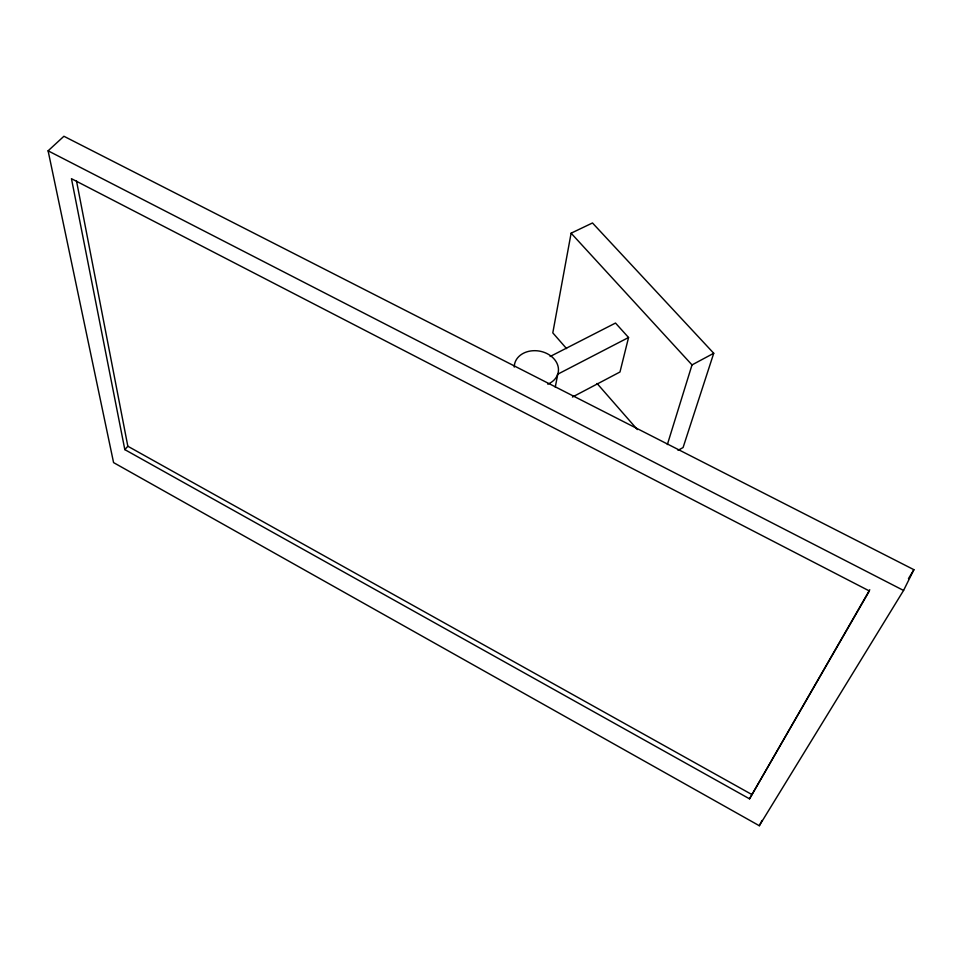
<?xml version="1.0" encoding="UTF-8"?>
<svg xmlns="http://www.w3.org/2000/svg" width="962" height="962" viewBox="0 0 962 962"><rect width="100%" height="100%" fill="white"/><g stroke="black" fill="none" stroke-linecap="round" stroke-linejoin="round"><path stroke-width="1.44" d="M678.042 450.348L683.08 447.534L713.732 353.27L592.484 222.968L571.115 233.189L552.801 332.864L566.57 348.605M555.266 387.097L557.828 373.893M550.132 356.505L615.5 323.052L628.559 337.506L619.985 371.993L572.45 397.041M667.351 444.576L692.015 364.911L713.732 353.27M903.558 590.452L913.9 569.696L63.913 136.267L48.1 150.818L113.576 462.602L759.319 825.733L903.558 590.452L48.1 150.818M759.319 825.733L762 820.466M749.53 798.833L869.371 590.969L71.465 178.691L124.819 449.615L749.53 798.833L869.768 589.73M908.441 578.643L913.9 569.696M124.819 449.615L127.838 446.248L76.503 180.904M557.467 374.338L628.559 337.506M127.838 446.248L751.791 794.492M571.115 233.189L692.015 364.911M597.053 383.465L637.373 429.569M514.285 367.087A22.21 17.532 9.7 0 1 547.174 353.667A22.21 17.532 9.7 0 1 547.787 384.175"/></g></svg>
